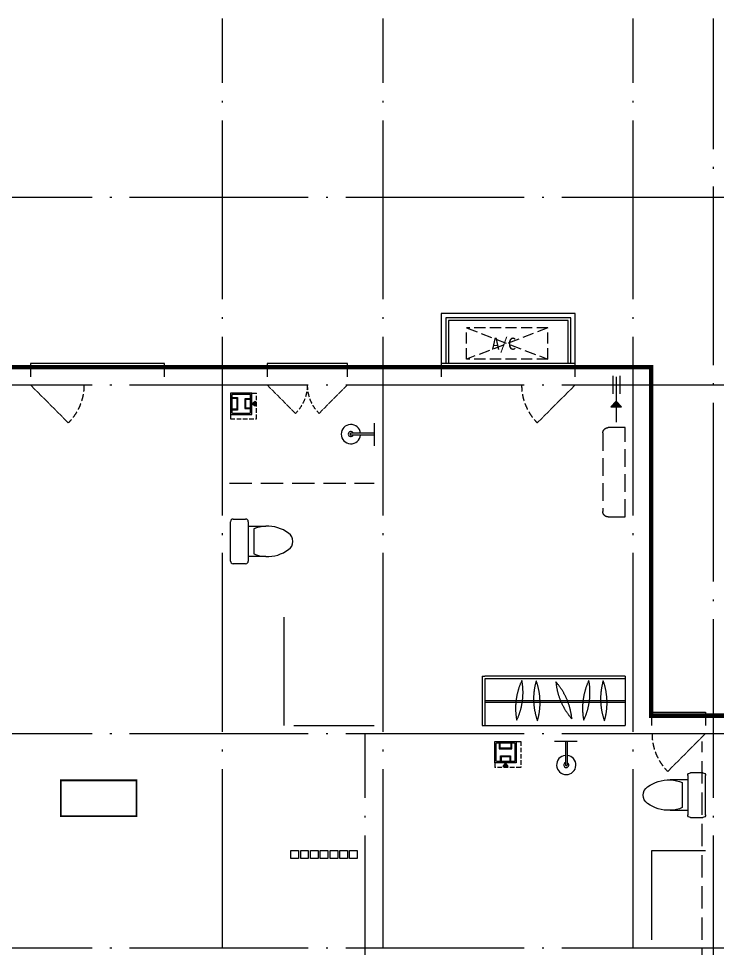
# Model space of a CAD drawing. Extents: x 23000734 to 24262965, y -11528137 to -9789882.
# Drawn here: x 24199732 to 24207557, y -9995845 to -9985440 of the extents above; entities that cross this region are included whole.
import ezdxf

# ---------------------------------------------------------------- set-up
doc = ezdxf.new("R2010")
doc.units = 0
doc.header["$LTSCALE"] = 1000
for name, pattern in [('DASH', [0.35, 0.25, -0.1]), ('DASHDOTX2', [50.8, 25.4, -12.7, 0, -12.7]), ('DOTE', [2.4200000000000004, 2, -0.2, 0.02, -0.2])]:
    doc.linetypes.add(name, pattern=pattern)
for name, color, linetype in [('0-0全面积', 3, 'Continuous'), ('0-厨卫洁具', 95, 'Continuous'), ('0-开启示意', 154, 'Continuous'), ('0-栏杆', 141, 'Continuous'), ('0-看线', 173, 'Continuous'), ('A-SURFACE', 6, 'Continuous'), ('B-家具', 167, 'DASHDOTX2'), ('BALCONY', 6, 'Continuous'), ('DOTE', 249, 'DOTE'), ('KT', 8, 'Continuous'), ('PUB_HATCH', 252, 'Continuous'), ('text_房间名称', 255, 'Continuous'), ('WINDOW', 4, 'Continuous'), ('碰头线', 6, 'DASH'), ('空调', 6, 'Continuous')]:
    doc.layers.add(name, color=color, linetype=linetype)
doc.styles.add('黑体', font='SIMHEI_0.TTF', dxfattribs={"width": 0.8})

# ---------------------------------------------------------------- blocks, each defined once
blk = doc.blocks.new('_E39XBF')
at = {"layer": '0-厨卫洁具', "linetype": 'Continuous'}
for p, q in [((-169.7498989044689, 200), (-169.7498989044689, 395.1982693806349)), ((169.7498989045853, 395.1982694187027), (169.7498989045853, 200)), ((-139.7498989044689, 260.397798631544), (139.7498989045853, 260.3977986315149)), ((-250, 30), (-250, 170)), ((-220, 200), (-169.7498989044689, 200)), ((-169.7498989044689, 200), (169.7498989045853, 200)), ((169.7498989045853, 200), (220, 200)), ((250, 170), (250, 30)), ((220, 0), (-220, 0))]:
    blk.add_line(p, q, dxfattribs=at)
for centre, radius, start, end in [((227.3882324694423, 412.8433152033249), 397.5299272150959, 143.3618551252769, 182.5440070072476), ((0, 589.5585712347529), 109.7823411183032, 33.45085782603041, 146.5491421739696), ((-227.3882324694423, 412.8433152033831), 397.5299272150663, 357.4559929977501, 36.63814487472313), ((227.3882324694423, 412.8433152033249), 397.5299272150969, 182.5440070072476, 202.549524671533), ((-227.3882324694423, 412.8433152033831), 397.5299272151125, 337.450475328467, 357.4559929977501), ((-220, 170), 30, 90, 180), ((220, 170), 30, 0, 90), ((-220, 30), 30, 180, 270), ((220, 30), 30, 270, 0)]:
    blk.add_arc(centre, radius, start, end, dxfattribs=at)
blk = doc.blocks.new('A$C06A70365')
at = {"layer": '0-厨卫洁具'}
h = blk.add_hatch(color=256, dxfattribs=at)
h.paths.add_polyline_path([(-114.5, 159), (-114.5, -81), (125.5, -81), (125.5, 159)])
edge = h.paths.add_edge_path(flags=16)
edge.add_arc((-91.5, 136), 8, 90, 180, ccw=False)
edge.add_line((-91.5, 144), (102.5, 144))
edge.add_arc((102.5, 136), 8, 0, 90, ccw=False)
edge.add_line((110.5, 136), (110.5, -58))
edge.add_arc((102.5, -58), 8, -90, 0, ccw=False)
edge.add_line((102.5, -66), (-91.5, -66))
edge.add_arc((-91.5, -58), 8, 180, 270, ccw=False)
edge.add_line((-99.5, -58), (-99.5, 136))
for points in [[(53.5, -23), (110.5, -23), (110.5, -31), (45.5, -31), (45.5, 109), (110.5, 109), (110.5, 101), (53.5, 101)], [(-152.8999999985099, 67.79999999888241), (-152.8999999985099, 10.19999999925494), (-114.5, 39)], [(-42.5, -8), (-42.5, 86), (-99.5, 86), (-99.5, 94), (-34.5, 94), (-34.5, -16), (-99.5, -16), (-99.5, -8)]]:
    blk.add_hatch(color=256, dxfattribs=at).paths.add_polyline_path(points)
at = {"layer": '0-厨卫洁具', "linetype": 'DASH', "ltscale": 0.2}
blk.add_lwpolyline([(125.5, -131), (-164.5, -131), (-164.5, 159)], dxfattribs=at)
at = {"layer": '0-厨卫洁具'}
for points in [[(-114.5, 159), (-164.5, 159)], [(110.5, 109), (45.5, 109), (45.5, -31), (110.5, -31)], [(-99.5, 94), (-34.5, 94), (-34.5, -16), (-99.5, -16)], [(-99.5, 86), (-42.5, 86), (-42.5, -8), (-99.5, -8)], [(110.5, 101), (53.5, 101), (53.5, -23), (110.5, -23)], [(125.5, -81), (125.5, -131)]]:
    blk.add_lwpolyline(points, dxfattribs=at)
for points in [[(125.5, 159), (125.5, -81), (-114.5, -81), (-114.5, 159)], [(-152.8999999985099, 67.79999999888241), (-152.8999999985099, 10.19999999925494), (-114.5, 39)]]:
    blk.add_lwpolyline(points, close=True, dxfattribs=at)
blk.add_lwpolyline([(110.5, 136), (110.5, -58, -0.414213562373095), (102.5, -66), (-91.5, -66, -0.414213562373095), (-99.5, -58), (-99.5, 136, -0.414213562373095), (-91.5, 144), (102.5, 144, -0.414213562373095)], format="xyb", close=True, dxfattribs=at)
blk = doc.blocks.new('A$C2A163BE1')
at = {"layer": '0-厨卫洁具'}
for p, q in [((7805.000000320375, 4740.500001100823), (7805.000000402331, 4720.500001100823)), ((9965.000001102686, 1290.500000296161), (9945.000001102686, 1290.500000378117))]:
    blk.add_line(p, q, dxfattribs=at)
for points in [[(7804.999999839813, 4854.085078146309), (7805.000000923872, 4597.64604043588)], [(7805.000000320375, 4740.500001100823), (7541.722698785365, 4740.499999986961)], [(7805.000000402331, 4720.500001100823), (7541.722698867321, 4720.499999986961)], [(6795, 1470.5), (6795, 2680.5)], [(10078.58507814631, 1290.499999815598), (9822.14604043588, 1290.500000899658)], [(9945.000001102686, 1290.500000378117), (9944.999999988824, 1027.222698843107)], [(9965.000001102686, 1290.500000296161), (9964.999999988824, 1027.22269876115)], [(10914.99999999627, -929.5), (10914.99999999627, 70.5), (11514.99999999627, 70.5)]]:
    blk.add_lwpolyline(points, dxfattribs=at)
for centre, radius, start, end in [((7542.51442508772, 4730.499999990687), 108.1369439929635, 5.306027566530182, 354.6939728782656), ((7542.51442508772, 4730.499999990687), 28.32655449442026, 20.67248902200224, 339.3275114527499), ((7544.825501650572, 4730.5), 10.47030970714016, 107.2380864859071, 252.7619143927689), ((9954.99999999255, 1028.014425063506), 108.1369439929635, 95.30602723786785, 84.69397233707456), ((9954.99999999255, 1028.014425063506), 28.32655449442026, 110.6724886847759, 69.32751084047199), ((9955.000000003725, 1030.325501626357), 10.47030970714016, 197.2380855756049, 342.7619134824667)]:
    blk.add_arc(centre, radius, start, end, dxfattribs=at)
at = {"xscale": -1}
blk.add_blockref('A$C06A70365', (6320.5, 5031.5), dxfattribs=at)
at = {"rotation": 90}
blk.add_blockref('A$C06A70365', (9314, 1165.000019004568), dxfattribs=at)
at = {"layer": '0-厨卫洁具', "extrusion": (0, 0, -1), "xscale": -1, "zscale": -1, "rotation": 90}
blk.add_blockref('_E39XBF', (-6195, 3530.5), dxfattribs=at)
at = {"layer": '0-厨卫洁具', "extrusion": (0, 0, -1), "zscale": -1, "rotation": 270}
blk.add_blockref('_E39XBF', (-11515.00000000373, 690.5), dxfattribs=at)
blk = doc.blocks.new('A$C1C455A10')
at = {"layer": '0-看线'}
for points in [[(7937, 3632.5), (7937, 3782.5), (6437, 3782.5), (6437, 3632.5)], [(9987, 3632.5), (9987, 3782.5), (9087, 3782.5), (9087, 3632.5)], [(12537, 3632.5), (12537, 3782.5), (11037, 3782.5), (11037, 3632.5)], [(13397, -267.5), (13397, -117.5), (13997, -117.5), (13997, -267.5)]]:
    blk.add_lwpolyline(points, dxfattribs=at)
blk = doc.blocks.new('A$C6723108C')
at = {"layer": 'KT', "linetype": 'DASH', "ltscale": 0.5}
for p, q in [((-174.9999999965075, 454.9999999441206), (-174.9999999965075, -454.9999999441206)), ((174.9999999965075, 454.9999999441206), (-174.9999999965075, 454.9999999441206)), ((174.9999999965075, 454.9999999441206), (174.999999996624, -454.9999999441206)), ((174.999999996624, -454.9999999441206), (-174.9999999965075, -454.9999999441206))]:
    blk.add_line(p, q, dxfattribs=at)
for points in [[(-174.9999999965075, 454.9999999441206), (174.999999996624, -454.9999999441206)], [(-174.9999999965075, -454.9999999441206), (174.9999999965075, 454.9999999441206)]]:
    blk.add_lwpolyline(points, dxfattribs=at)
at = {"layer": 'KT', "style": '黑体'}
blk.add_text('A/C', height=135.1898734177215, rotation=90, dxfattribs=at).set_placement((69.32990476267878, -176.0486314147711))
blk = doc.blocks.new('A$C0B5919E6')
at = {"layer": '空调', "linetype": 'DASH', "ltscale": 0.8}
blk.add_lwpolyline([(249.9994896482676, 0.001130153046688065), (59.99948964826763, 0.001130153046688065, -0.414213562373095), (-0.0005103517323732376, 60.00113015304669), (-0.0005103517323732376, 940.0011301530467, -0.414213562373095), (59.99948964826763, 1000.001130153047), (249.9994896482676, 1000.001130153047)], format="xyb", close=True, dxfattribs=at)
blk = doc.blocks.new('rfwetery')
at = {"layer": 'BALCONY'}
for points in [[(11892286.50001817, 65605.17812204023), (11892346.50001139, 65605.17812376912), (11892346.50001463, 65545.1781290319)], [(11892406.50000461, 65605.17812186934), (11892346.50001139, 65605.17812376912), (11892346.50000797, 65545.1781290319)]]:
    blk.add_hatch(color=256, dxfattribs=at).paths.add_polyline_path(points)
h = blk.add_hatch(color=256, dxfattribs=at)
h.paths.add_polyline_path([(11892406.50000461, 65605.17812186934), (11892346.50001139, 65605.17812376923), (11892346.50000797, 65545.17812903179)])
h.paths.add_polyline_path([(11892346.50001139, 65605.17812376912), (11892346.50000797, 65545.1781290319), (11892406.50000461, 65605.17812186934)])
blk.add_line((11892346.49999243, 65272.27744436939), (11892346.50002119, 65777.37640284188), dxfattribs=at)
at = {"layer": 'BALCONY', "linetype": 'DASH'}
for p, q in [((11892306.49999366, 65259.51920022164), (11892306.5, 65459.51920022164)), ((11892386.49999366, 65259.51919768855), (11892386.5, 65459.51919768855))]:
    blk.add_line(p, q, dxfattribs=at)
at = {"layer": 'BALCONY'}
blk.add_lwpolyline([(11892286.50000461, 65605.17812566913), (11892346.50000271, 65545.17812376923), (11892406.50000461, 65605.17812186934)], close=True, dxfattribs=at)
blk = doc.blocks.new('A$C35C37B70')
at = {"layer": 'BALCONY', "rotation": 180.0035144073669}
blk.add_blockref('rfwetery', (11902832.97825406, 70497.72983061336), dxfattribs=at)
at = {"layer": '空调', "linetype": 'DASH', "ltscale": 0.8, "xscale": -1, "rotation": 180.0035144073669}
blk.add_blockref('A$C0B5919E6', (10340.49328781292, 3928.741588830948), dxfattribs=at)
blk = doc.blocks.new('KC')
at = {"layer": '0-开启示意', "linetype": 'DASH', "ltscale": 0.3, "const_width": 10}
blk.add_lwpolyline([(245355.2100543217, 107837.9834782778), (244930.9459856096, 107413.7194095703)], dxfattribs=at)
at = {"layer": '0-开启示意', "linetype": 'DASH', "ltscale": 0.3}
blk.add_lwpolyline([(245355.21005432, 107837.9834782821), (244930.9459856096, 107413.7194095703)], dxfattribs=at)
blk.add_arc((245355.2100543217, 107837.9834782821), 600, 179.9999999999959, 224.9999999996552, dxfattribs=at)
blk = doc.blocks.new('A$C35AB33C4')
at = {"layer": '0-开启示意', "xscale": -1}
blk.add_blockref('KC', (252496.7100543156, -102947.9834782779), dxfattribs=at)
at = {"layer": '0-开启示意', "yscale": 0.75, "zscale": 0.75}
for p, xscale in [((193807.9075407423, -75988.48760870844), -0.75), ((-173324.9075407386, -75988.48760870844), 0.75)]:
    blk.add_blockref('KC', p, dxfattribs=dict(at, xscale=xscale))
at = {"layer": '0-开启示意'}
for p in [(-232113.7100543231, -102947.9834782779), (-230653.7100543231, -106847.9834782779)]:
    blk.add_blockref('KC', p, dxfattribs=at)
blk = doc.blocks.new('A$C59522257')
at = {"layer": 'B-家具'}
for p, q in [((-662.4929779581726, 30.01015955209732), (-632.4929779581726, 30.01015955209732)), ((-662.4929779581726, 30.01015955209732), (-662.4929779581726, -519.9898404479027)), ((937.5070220381021, 29.98549531772733), (-632.4929779581726, 30.00953311100602)), ((937.5070220381021, -0.01450703106820583), (-632.4929779581726, 0.00978722982108593)), ((-632.4929779581726, 0.00978722982108593), (-632.4929779581726, -519.9898404479027)), ((937.5070220381021, 29.98549531772733), (937.5070220381021, -519.9849076010287)), ((-632.4929779581726, -239.671682132408), (937.5070220381021, -239.7087596636266)), ((-632.4929779581726, -259.671682132408), (937.5070220381021, -259.7087596636266)), ((-662.4929779581726, -519.9898404479027), (937.5070220381021, -519.9849076010287))]:
    blk.add_line(p, q, dxfattribs=at)
for centre, radius, start, end in [((430.900765709579, -327.6897037141025), 721.1249997186434, 154.3888247396933, 190.7499323819012), ((-927.8421298936009, -150.4813391696662), 721.1249996643178, 334.3888247396933, 10.74993238190121), ((632.7652261815965, -221.9863553959876), 721.1249997186434, 163.6588415747176, 200.0199492971666), ((-736.7787199430168, -265.9686295483261), 721.1249996643178, 343.6588415747176, 20.01994929716657), ((879.5859843306243, 32.07029983215034), 721.1249997186434, 185.1417538412712, 221.5028615040995), ((-378.7040513008833, -510.4158723726869), 721.1249996643178, 5.141753841271216, 41.5028615040995), ((1180.900765709579, -327.6897037141025), 721.1249997186434, 154.3888247396933, 190.7499323819012), ((-177.8421298936009, -150.4813391696662), 721.1249996643178, 334.3888247396933, 10.74993238190121), ((1382.765226181597, -221.9863553959876), 721.1249997186434, 163.6588415747176, 200.0199492971666), ((13.22128005698323, -265.9686295483261), 721.1249996643178, 343.6588415747176, 20.01994929716657)]:
    blk.add_arc(centre, radius, start, end, dxfattribs=at)
blk = doc.blocks.new('A$C2DF9132C')
at = {"layer": 'B-家具'}
for points in [[(7035.754198741168, 2227.948681436479), (7035.754198376089, 2317.948681436479), (7121.117092859, 2317.948681436479), (7121.117093224078, 2227.948681436479)], [(7145.450871571898, 2227.948681436479), (7145.45087120682, 2317.948681436479), (7230.813765689731, 2317.948681436479), (7230.813766054809, 2227.948681436479)], [(7255.147544402629, 2227.948682326823), (7255.147544037551, 2317.948682324961), (7340.510438520461, 2317.948682324961), (7340.51043888554, 2227.948682326823)], [(7364.84421723336, 2227.948682326823), (7364.844216868281, 2317.948682324961), (7450.207111347467, 2317.948682324961), (7450.207111712545, 2227.948682326823)], [(7474.540890060365, 2227.948683215305), (7474.540889695287, 2317.948683215305), (7559.903784178197, 2317.948683215305), (7559.903784543276, 2227.948683215305)], [(7584.237562891096, 2227.948683215305), (7584.237562526017, 2317.948683215305), (7669.600457008928, 2317.948683215305), (7669.600457374007, 2227.948683215305)], [(7693.934235721827, 2227.948683215305), (7693.934235356748, 2317.948683215305), (7779.297129839659, 2317.948683215305), (7779.297130204737, 2227.948683215305)]]:
    blk.add_lwpolyline(points, close=True, dxfattribs=at)
blk.add_blockref('A$C59522257', (9841.790107801557, 4237.933589037508))

msp = doc.modelspace()

# ---------------------------------------------------------------- linework, layer by layer
msp.add_lwpolyline([(24205964.72500846, -9989349.56526094), (24205964.72500846, -9988739.565260943), (24204464.7250084, -9988739.565260917), (24204464.72500861, -9989349.56526094)])
at = {"layer": '0-0全面积', "linetype": 'DASH', "lineweight": 30, "const_width": 50}
msp.add_lwpolyline([(24208214.72500861, -9993239.56526094), (24206814.72500861, -9993239.56526094), (24206814.72500861, -9989339.56526094), (24199414.72500861, -9989339.56526094), (24199414.72500861, -9987239.56526094), (24194214.72500861, -9987239.56526094), (24194214.72500861, -9989339.56526094), (24183414.72500861, -9989339.56526094), (24183414.72500861, -10000239.56526094), (24187714.72500861, -10000239.56526094), (24187714.72500861, -10000239.56526094), (24203414.72500861, -10000239.56526094), (24203414.72500861, -10000239.56526094), (24211614.72500859, -10000239.56526065)], dxfattribs=at)
at = {"layer": '0-栏杆'}
for points in [[(24205914.72500846, -9989299.56526094), (24205914.72500846, -9988789.565260941), (24204514.72500841, -9988789.565260917), (24204514.72500859, -9989299.56526094)], [(24205884.72500846, -9989299.56526094), (24205884.72500846, -9988819.565260941), (24204544.72500842, -9988819.565260917), (24204544.72500859, -9989299.56526094)]]:
    msp.add_lwpolyline(points, dxfattribs=at)
at = {"layer": 'A-SURFACE', "linetype": 'DASH', "lineweight": 30}
for points in [[(24208214.72500861, -9993239.56526094), (24206814.72500861, -9993239.56526094), (24206814.72500861, -9989339.56526094), (24199414.72500861, -9989339.56526094), (24199414.72500861, -9987239.56526094), (24194214.72500861, -9987239.56526094), (24194214.72500861, -9989339.56526094), (24183414.72500861, -9989339.56526094), (24183414.72500861, -10000239.56526094), (24187714.72500861, -10000239.56526094), (24187714.72500861, -9999539.56526094), (24203414.72500861, -9999539.56526094), (24203414.72500861, -10000239.56526094), (24211614.72500859, -10000239.56526065)], [(24207384.72500861, -9999949.565264422), (24207384.72500861, -9993529.565277778)]]:
    msp.add_lwpolyline(points, dxfattribs=at)
at = {"layer": 'DOTE'}
for p, q in [((24202014.72500861, -9995839.56526094), (24202014.72500861, -9985439.56526094)), ((24203814.72500861, -9995839.56526094), (24203814.72500861, -9985439.56526094)), ((24206614.72500861, -9995839.56526094), (24206614.72500861, -9985439.56526094)), ((24207514.72500861, -10003839.56526094), (24207514.72500861, -9985439.56526094)), ((24181614.72500861, -9987439.56526094), (24257114.72500861, -9987439.56526094)), ((24181614.72500861, -9989539.56526094), (24257114.72500861, -9989539.56526094)), ((24181614.72500861, -9993439.56526094), (24257114.72500861, -9993439.56526094)), ((24203614.72500861, -10003839.56526094), (24203614.72500861, -9993439.56526094)), ((24181614.72500861, -9995839.56526094), (24257114.72500861, -9995839.56526094))]:
    msp.add_line(p, q, dxfattribs=at)
at = {"layer": 'PUB_HATCH', "linetype": 'DASH'}
msp.add_line((24202094.72500861, -9990639.565260943), (24203714.72502134, -9990639.565260934), dxfattribs=at)
at = {"layer": 'text_房间名称', "color": 6, "linetype": 'DASH', "const_width": 19.99999999999999}
msp.add_lwpolyline([(24200204.7561254, -9993963.770330755), (24201053.69389182, -9993963.770330755), (24201053.69391444, -9994363.594595406), (24200204.75614825, -9994363.594595406)], close=True, dxfattribs=at)
at = {"layer": 'WINDOW'}
msp.add_lwpolyline([(24202814.72500861, -9993349.56526094), (24203714.72500861, -9993349.56526094)], dxfattribs=at)

# ---------------------------------------------------------------- block references
for name, p in [('A$C1C455A10', (24193427.72500861, -9993082.06526094)), ('A$C35AB33C4', (24192723.22500861, -9994429.56526094)), ('A$C2A163BE1', (24195909.72500861, -9994820.06526094)), ('A$C35C37B70', (24195934.21772436, -9993945.56526094))]:
    msp.add_blockref(name, p)
at = {"rotation": 270}
msp.add_blockref('A$C6723108C', (24205204.04047165, -9989075.927749118), dxfattribs=at)
at = {"layer": '碰头线'}
msp.add_blockref('A$C2DF9132C', (24195745.42787749, -9997067.513835978), dxfattribs=at)

doc.saveas('drawing.dxf')
